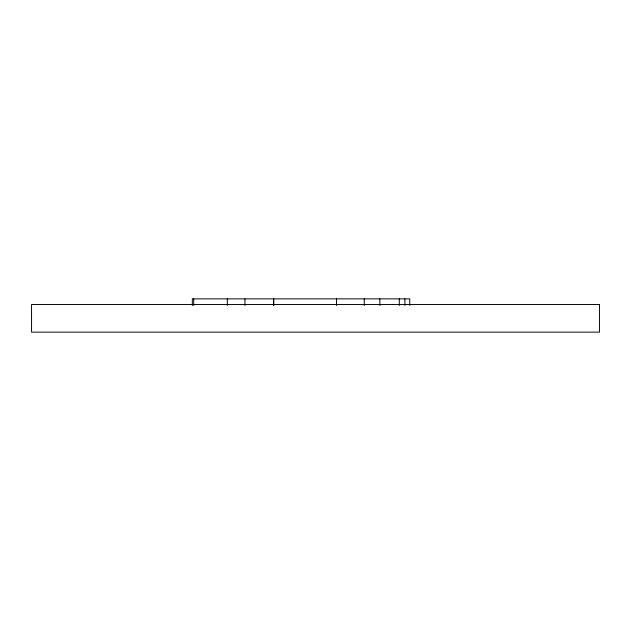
<?xml version="1.0" encoding="UTF-8"?>
<svg xmlns="http://www.w3.org/2000/svg" width="631" height="631" viewBox="0 0 631 631"><rect width="100%" height="100%" fill="white"/><g stroke="black" fill="none" stroke-linecap="round" stroke-linejoin="round"><path stroke-width="0.95" d="M409.756 305.538L409.756 298.865L192.321 298.865L192.321 305.538M404.897 298.865L404.897 305.538M399.305 298.865L399.305 305.538M379.862 298.865L379.862 305.538M364.253 298.865L364.253 305.538M336.544 298.865L336.544 305.538M273.759 298.865L273.759 305.538M273.586 298.865L273.586 305.538M244.938 298.865L244.938 305.538M227.318 298.865L227.318 305.538M193.725 298.865L193.725 305.538M599.45 304.521L31.55 304.521L31.566 332.135L599.45 332.135L599.45 304.521"/></g></svg>
